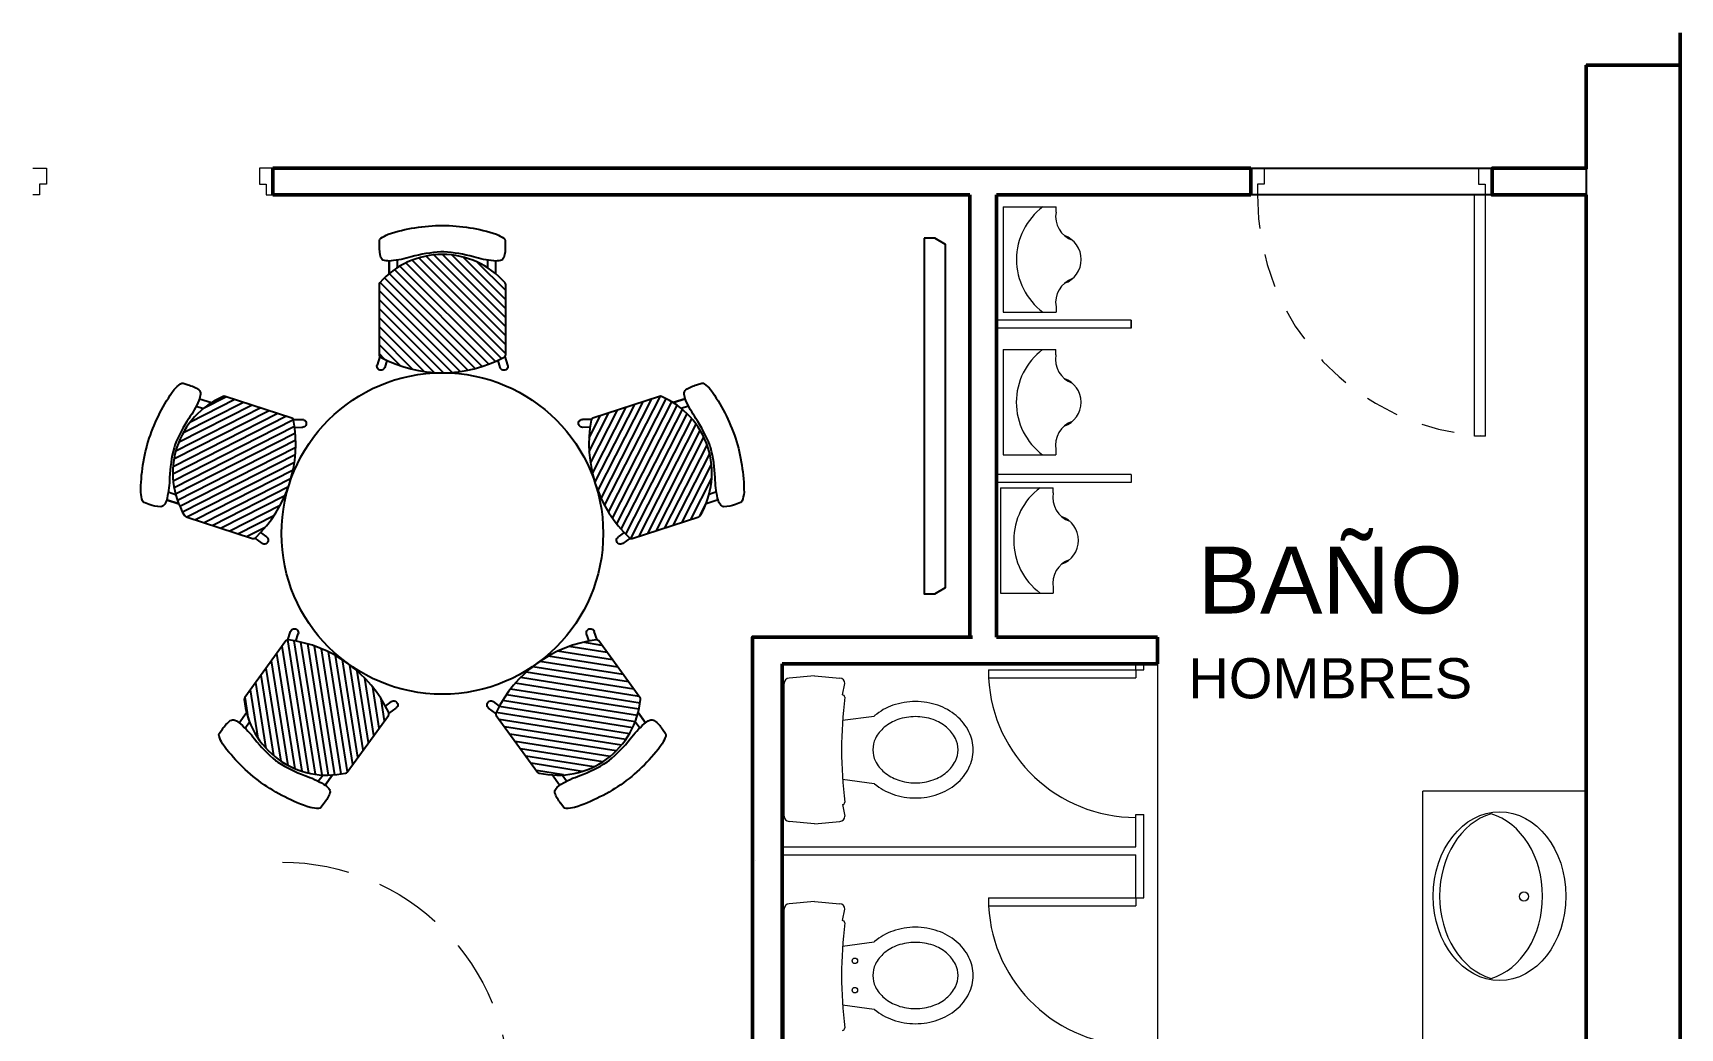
# Model space of a CAD drawing. Header units: millimetres. Extents: x -38 to 179, y -2 to 69.
# Drawn here: x 31.65 to 37.79, y 17.72 to 21.43 of the extents above; entities that cross this region are included whole.
import ezdxf

# ---------------------------------------------------------------- set-up
doc = ezdxf.new("R2010")
doc.units = ezdxf.units.MM
doc.linetypes.add('HIDDEN', pattern=[0.375, 0.25, -0.125])
doc.layers.get('0').update_dxf_attribs({"color": 255})
for name, color, linetype, lineweight in [('01 GRIS', 253, 'Continuous', 0), ('02 AZUL', 5, 'Continuous', 5), ('04 VERDE', 3, 'Continuous', 15), ('06 ROJO', 1, 'Continuous', 50), ('A_MUEBLES FIJOS', 6, 'Continuous', 5)]:
    doc.layers.add(name, color=color, linetype=linetype, lineweight=lineweight)
doc.layers.add('A_MOBILIARIO', color=6, linetype='Continuous')
doc.styles.get("Standard").update_dxf_attribs({"font": 'arial.ttf'})

# ---------------------------------------------------------------- blocks, each defined once
blk = doc.blocks.new('PT90M15')
blk.add_lwpolyline([(0.02499999999997726, 0.09999999999999432), (0.02499999999997726, 1), (0.06499999999999773, 1), (0.06499999999999773, 0.09999999999999432)], close=True)
for points in [[(0, 0), (0.05000000000001137, 0), (0.05000000000001137, 0.05999999999999517), (0.02499999999997726, 0.05999999999999517), (0.02499999999997726, 0.09999999999999432), (0, 0.09999999999999432)], [(0.8999999999999773, 0), (0.8500000000000227, 0), (0.8500000000000227, 0.05999999999999517), (0.875, 0.05999999999999517), (0.875, 0.09999999999999432), (0.8999999999999773, 0.09999999999999432)]]:
    blk.add_lwpolyline(points)
at = {"color": 252, "linetype": 'HIDDEN', "ltscale": 0.5}
blk.add_arc((-0.01890433322307672, 0.1071459075115371), 0.8939328951040775, 359.5419849699633, 87.18486094680517, dxfattribs=at)
blk = doc.blocks.new('MB-MA-120')
at = {"layer": 'A_MOBILIARIO', "color": 4}
blk.add_circle((0, 0), 0.6, dxfattribs=at)
blk = doc.blocks.new('MB-SI-CT')
h = blk.add_hatch()
h.set_pattern_fill('ANSI31', color=252, scale=0.0075)
h.set_pattern_definition([(45, (0, 0), (-0.01683798022700466, 0.01683798022700466), [])])
edge = h.paths.add_edge_path()
edge.add_arc((-7.311484750971431e-11, 0.130322479753445), 0.3111049277399722, 41.304386364337574, 138.6956136985408, ccw=False)
edge.add_arc((0.2259970876225839, 0.3288964296365477), 0.01026228245989492, -5.374811848923855e-07, 41.304385795371786, ccw=False)
edge.add_line((0.2362593700824789, 0.3288964295402792), (0.236259370226179, 0.06746569466172048))
edge.add_arc((0.2259970878037363, 0.06746569465528363), 0.01026228242244273, -61.59172868186022, 3.593811470636865e-08, ccw=False)
edge.add_arc((-2.552034139569059e-10, 0.4852943833133625), 0.485294383313372, 241.5917287474179, 298.4082713128449, ccw=False)
edge.add_arc((-0.2259970878870283, 0.06746569441804096), 0.0102622824169693, 180.0000000866866, 241.5917288039885, ccw=False)
edge.add_line((-0.2362593703039977, 0.06746569440251449), (-0.2362593704476978, 0.3288964292810732))
edge.add_arc((-0.2259970879873667, 0.3288964293871515), 0.0102622824603312, 138.6956142593972, 180.0000005922503, ccw=False)
at = {"layer": 'A_MOBILIARIO', "color": 252}
for p, q in [((0.1984067138157286, 0.3699493810236589), (0.1984067138416492, 0.4171077532553653)), ((-0.2334672185991451, 0.06042924733519328), (-0.2434032058629612, 0.0284698572559563)), ((-0.2067068203616884, 0.04622385481347635), (-0.2149742407066526, 0.01963145843141945)), ((0.2067068203111546, 0.04622385503016346), (0.2149742406815847, 0.01963145866743332)), ((0.2334672185322404, 0.06042924758189372), (0.2434032058278888, 0.02846985752289299))]:
    blk.add_line(p, q, dxfattribs=at)
at = {"layer": 'A_MOBILIARIO'}
blk.add_line((0.198406713840285, 0.3699493810027406), (0.1984067138584749, 0.4027709281404412), dxfattribs=at)
blk.add_lwpolyline([(-0.2295795006393746, 0.501817623787062, 0.2473220328365423), (-0.2342042096352088, 0.4934425173822063), (-0.2345988710417259, 0.4733248703831094, 0.08150221110869013), (-0.2296849033021147, 0.4299622703331778, 0.2240355351153455), (-0.2162563958929979, 0.4188460196947261, 0.08102006946177262), (-0.1915073617117571, 0.4175541380637213, 0.05094595094992073), (-0.1161287371344599, 0.432312918111208, -0.05241184340338387), (-0.005307781174707316, 0.4509995738585957, -0.01486181126825373), (0.0053077805775672, 0.4509995738585957, -0.05241184340338387), (0.1161287365373198, 0.432312918111208, 0.05094595094992073), (0.1915073611150717, 0.4175541380637213, 0.0810200694617724), (0.2162563952963126, 0.4188460196947261, 0.2240355351153455), (0.2296849027054293, 0.4299622703331778, 0.0815022111332333), (0.2345988711267637, 0.473324870637768), (0.2342042096988735, 0.4934425176391386, 0.2473220328365423), (0.2295795006930348, 0.5018176240380825, 0.03297678744902263), (0.2022613923304561, 0.5176033459488707, 0.07399032975095574), (0, 0.5499999999999972, 0.07399032975095574), (-0.2022613923300014, 0.5176033459488707, 0.03297678744902263), (-0.22957950069258, 0.5018176240380825)], format="xyb", dxfattribs=at)
blk.add_lwpolyline([(-0.2337062542522119, 0.3356701430507627, -0.4525221831862469), (0.2337062538806265, 0.3356701433072402, -0.1822013527812773), (0.2362593700824789, 0.3288964295402792), (0.236259370226179, 0.06746569466172048, -0.2754070627771475), (0.2308793808958569, 0.05843919729026936, -0.253115704548103), (-0.2308793809573046, 0.05843919704743428, -0.2754070627748174), (-0.2362593703039977, 0.06746569440251449), (-0.2362593704476978, 0.3288964292810732, -0.1822013527812773)], format="xyb", close=True, dxfattribs=at)
at = {"layer": 'A_MOBILIARIO', "color": 252}
for points in [[(-0.1984067143354196, 0.4171077532552019), (-0.1984067143354196, 0.3699493809972978)], [(-0.1686355310602892, 0.42035933208291), (-0.1686355310602892, 0.3917576222893473)], [(0.1686355308387704, 0.4203593320252068), (0.1686355308387704, 0.3917576223379342)], [(0.1984067141139008, 0.4171077532478193), (0.1984067141139008, 0.369949381059655)]]:
    blk.add_lwpolyline(points, dxfattribs=at)
for centre, start, end in [((-0.2291887232852616, 0.02405065784391525), 162.729836512308, 342.7298365125797), ((0.2291887232547367, 0.02405065809539053), 197.2701635503081, 17.27016355055538)]:
    blk.add_arc(centre, 0.0148855916375804, start, end, dxfattribs=at)
blk = doc.blocks.new('PUERTA VIDRIO BISAGRA PIVOTANTE SIN POZO')
at = {"true_color": 0xc7c8ca, "transparency": 33554687}
h = blk.add_hatch(color=9, dxfattribs=at)
h.dxf.hatch_style = 1
h.paths.add_polyline_path([(98304.51111752748, 103158.2518477188), (98304.51111752751, 103157.357665244), (98304.51225737507, 103157.3565253965), (98304.52137615538, 103157.3565253966), (98304.5225160029, 103157.3576652442), (98304.52251598852, 103158.2518296424), (98304.52137614097, 103158.2529694899), (98304.51225736066, 103158.2529694897)])
at = {"color": 136, "linetype": 'ByBlock'}
for p, q in [((98304.50427842831, 103158.22733278), (98304.50484835208, 103158.2279027038)), ((98304.50427842831, 103158.22732292), (98304.50484835208, 103158.2278928438)), ((98304.50427842943, 103158.1600817752), (98304.50427842831, 103158.22733278)), ((98304.50427842943, 103158.1600719153), (98304.50427842831, 103158.22732292)), ((98304.50484835208, 103158.2279027038), (98304.509977666, 103158.2279027038)), ((98304.50484835208, 103158.2278928438), (98304.509977666, 103158.2278928439)), ((98304.509977666, 103158.2279027038), (98304.50997766714, 103158.1595118516)), ((98304.509977666, 103158.2278928439), (98304.50997766714, 103158.1595019916)), ((98304.51111751358, 103158.2256131488), (98304.50997766604, 103158.2256131488)), ((98304.5236558365, 103158.225613149), (98304.52251598895, 103158.225613149)), ((98304.52251598804, 103158.2256131488), (98304.52365583558, 103158.2256131488)), ((98304.52365583561, 103158.2279027038), (98304.52365583448, 103158.1595118516)), ((98304.52365583561, 103158.2278928439), (98304.52365583448, 103158.1595019916)), ((98304.52878514954, 103158.2279027038), (98304.52365583561, 103158.2279027038)), ((98304.52878514954, 103158.2278928438), (98304.52365583561, 103158.2278928439)), ((98304.5293550733, 103158.22733278), (98304.52878514954, 103158.2279027038)), ((98304.5293550733, 103158.22732292), (98304.52878514954, 103158.2278928438)), ((98304.52935507218, 103158.1600817752), (98304.5293550733, 103158.22733278)), ((98304.52935507218, 103158.1600719153), (98304.5293550733, 103158.22732292)), ((98304.50484835322, 103158.1595118515), (98304.50427842943, 103158.1600817752)), ((98304.50484835322, 103158.1595019915), (98304.50427842943, 103158.1600719153)), ((98304.50997766714, 103158.1595118516), (98304.50484835322, 103158.1595118515)), ((98304.50997766714, 103158.1595019916), (98304.50484835322, 103158.1595019915)), ((98304.51111751463, 103158.1617816867), (98304.5099776671, 103158.1617816867)), ((98304.52365583756, 103158.1617816869), (98304.52251599001, 103158.1617816869)), ((98304.52251598699, 103158.1617816867), (98304.52365583452, 103158.1617816867)), ((98304.52365583448, 103158.1595118516), (98304.5287851484, 103158.1595118515)), ((98304.52365583448, 103158.1595019916), (98304.5287851484, 103158.1595019915)), ((98304.5287851484, 103158.1595118515), (98304.52935507218, 103158.1600817752)), ((98304.5287851484, 103158.1595019915), (98304.52935507218, 103158.1600719153))]:
    blk.add_line(p, q, dxfattribs=at)
blk.add_lwpolyline([(98304.54746001378, 103158.2198046591), (98304.54744622187, 103158.1847280152), (98304.46904550884, 103158.1847280152), (98304.46905930075, 103158.2198046591)], close=True, dxfattribs=at)
at = {"color": 0, "linetype": 'ByBlock'}
for points in [[(98304.51111752748, 103158.2518477188), (98304.51111752751, 103157.357665244), (98304.51225737507, 103157.3565253965), (98304.52137615538, 103157.3565253966), (98304.5225160029, 103157.3576652442), (98304.52251598852, 103158.2518296424), (98304.52137614097, 103158.2529694899), (98304.51225736066, 103158.2529694897)], [(98304.50883718499, 103157.356656207), (98304.50269639428, 103157.3566608775), (98304.50269639409, 103157.3838637623), (98304.50045132902, 103157.3838654674), (98304.50045132826, 103157.4294593821), (98304.50269639333, 103157.429457677), (98304.50269639313, 103157.4566585422), (98304.50883718384, 103157.4566585423), (98304.50883718499, 103157.3724609616)], [(98304.52479634137, 103157.3566562069), (98304.53093713209, 103157.3566608776), (98304.5309371319, 103157.3838637628), (98304.53318219696, 103157.383865468), (98304.5331821962, 103157.4294593826), (98304.53093713115, 103157.4294576774), (98304.53093713101, 103157.4566585427), (98304.5247963403, 103157.4566585425), (98304.52479634137, 103157.3724609619)]]:
    blk.add_lwpolyline(points, close=True, dxfattribs=at)
for points in [[(98304.50044269813, 103157.4180964778), (98304.44490609196, 103157.4180964769)], [(98304.53319082673, 103157.4180964784), (98304.5887274329, 103157.4180964793)], [(98304.50042538441, 103157.3953002958), (98304.44547419224, 103157.3953013001)], [(98304.5332081412, 103157.3953002963), (98304.58815933338, 103157.3953013025)]]:
    blk.add_lwpolyline(points, dxfattribs=at)
at = {"color": 136, "linetype": 'ByBlock'}
blk.add_circle((98304.51681675081, 103158.2022663371), 0.01, dxfattribs=at)
at = {"color": 0, "linetype": 'ByBlock'}
for centre in [(98304.44372698662, 103157.4066624238), (98304.5899065386, 103157.4066624262)]:
    blk.add_circle(centre, 0.01149468833451915, dxfattribs=at)
at = {"color": 8, "linetype": 'HIDDEN'}
blk.add_arc((98304.51681675081, 103158.2022663371), 0.845740940567339, 180, 270.309721198691, dxfattribs=at)

msp = doc.modelspace()

# ---------------------------------------------------------------- linework, layer by layer
for points in [[(37.44240493923826, 13.89745717959522), (37.79240493924408, 13.89745717959522), (37.79240493924408, 21.31245717958882), (37.44240493923826, 21.31245717958882)], [(36.19082105069356, 20.92745717959406), (37.09082105070229, 20.92745717959406), (37.09082105070229, 20.82745717958824), (36.19082105069356, 20.82745717958824)]]:
    msp.add_lwpolyline(points, close=True)
at = {"layer": '01 GRIS'}
for p, q in [((36.24082105069647, 20.82745717958824), (37.04082105069938, 20.82745717958824)), ((35.74499302745789, 20.36005032395406), (35.74499302745789, 20.33057055517202)), ((35.84240493924699, 19.07745717958824), (35.84240493924699, 14.0474571795894))]:
    msp.add_line(p, q, dxfattribs=at)
at = {"layer": '02 AZUL'}
for p, q in [((35.26770198142731, 20.78334676546729), (35.26770198142731, 20.39028318170676)), ((35.26770198142731, 20.78334676546729), (35.46423377330757, 20.78334676546729)), ((35.46423377330757, 20.76363828710964), (35.46423377330757, 20.78334676546729)), ((35.46423377330757, 20.40999166006441), (35.46423377330757, 20.39028318170676)), ((35.74499302745789, 20.36005032395406), (35.24499302745789, 20.36005032395406)), ((35.26770198142731, 20.39028318170676), (35.46423377330757, 20.39028318170676)), ((35.74499302745789, 20.33057055517202), (35.74499302745789, 20.36005032395406)), ((35.74499302745789, 20.33057055517202), (35.24499302745789, 20.33057055517202)), ((35.2669880860758, 20.25022449115568), (35.46351987795606, 20.25022449115568)), ((35.2669880860758, 20.25022449115568), (35.2669880860758, 19.85716090739515)), ((35.46351987795606, 20.23051601279803), (35.46351987795606, 20.25022449115568)), ((35.2669880860758, 19.85716090739515), (35.46351987795606, 19.85716090739515)), ((35.46351987795606, 19.87686938576735), (35.46351987795606, 19.85716090739515)), ((35.74499302745789, 19.78357719833366), (35.24499302745789, 19.78357719833366)), ((35.74499302745789, 19.75409742955162), (35.24499302745789, 19.75409742955162)), ((35.25727893467229, 19.73479054026757), (35.45381072655255, 19.73479054026757)), ((35.25727893467229, 19.73479054026757), (35.25727893467229, 19.34172695650705)), ((35.45381072655255, 19.71508206190992), (35.45381072655255, 19.73479054026757)), ((35.74499302745789, 19.78357719833366), (35.74499302745789, 19.75409742955162)), ((35.45381072655255, 19.36143543486469), (35.45381072655255, 19.34172695650705)), ((35.25727893467229, 19.34172695650705), (35.45381072655255, 19.34172695650705)), ((35.21240493924233, 19.05484763883214), (35.21240493924233, 19.02484763883331)), ((35.21240493924233, 19.05484763883214), (35.76240493924524, 19.05484763883214)), ((35.76240493924524, 19.05484763883214), (35.76240493924524, 19.07745717958824)), ((35.76240493924524, 19.05484763883214), (35.79240493924408, 19.05484763883214)), ((35.76240493924524, 19.05484763883214), (35.76240493924524, 19.02484763883331)), ((35.79240493924408, 19.05484763883214), (35.79240493924408, 19.07745717958824)), ((34.45017342097526, 18.50885524224941), (34.45017342097526, 19.00442955732797)), ((34.56317342097282, 19.03264239978671), (34.46843030612035, 19.02435345128106)), ((34.56317342097282, 19.03264239978671), (34.65791653583983, 19.02435345128106)), ((34.66716461237047, 18.96154773504168), (34.67617342098492, 19.00442955732797)), ((35.21240493924233, 19.02484763883331), (35.76240493924524, 19.02484763883331)), ((34.66794340419983, 18.86664239978927), (34.78610664921689, 18.8826608680647)), ((34.66794340419983, 18.86664239978927), (34.78610664921689, 18.8826608680647)), ((34.66794340419983, 18.86664239978927), (34.78610664921689, 18.8826608680647)), ((34.66794340419983, 18.64664239978811), (34.78610664921689, 18.63062393149812)), ((36.83240493923768, 16.22095506214464), (36.83240493923768, 18.60245717959697)), ((37.44240493923826, 18.60245717959697), (36.83240493923768, 18.60245717959697)), ((34.66716461237047, 18.5517370645357), (34.67617342098492, 18.50885524224941)), ((35.76240493924524, 18.51484763882399), (35.79240493924408, 18.51484763882399)), ((35.76240493924524, 18.39396508506252), (35.76240493924524, 18.51484763882399)), ((35.79240493924408, 18.20396508506019), (35.79240493924408, 18.51484763882399)), ((34.56317342097282, 18.48064239979067), (34.46843030612035, 18.48893134828177)), ((34.56317342097282, 18.48064239979067), (34.65791653583983, 18.48893134828177)), ((34.44240493923826, 18.39396508506252), (35.76240493924524, 18.39396508506252)), ((34.44240493923826, 18.36396508506368), (35.76240493924524, 18.36396508506368)), ((35.76240493924524, 18.20396508506019), (35.76240493924524, 18.36396508506368)), ((34.56317342097282, 18.19012521982586), (34.46843030612035, 18.18183627133476)), ((34.56317342097282, 18.19012521982586), (34.65791653583983, 18.18183627133476)), ((35.21240493924233, 18.20396508506019), (35.76240493924524, 18.20396508506019)), ((35.21240493924233, 18.20396508506019), (35.21240493924233, 18.17396508506135)), ((35.76240493924524, 18.20396508506019), (35.79240493924408, 18.20396508506019)), ((35.76240493924524, 18.20396508506019), (35.76240493924524, 18.17396508506135)), ((34.45017342097526, 17.66633806228856), (34.45017342097526, 18.16191237736712)), ((34.66716461237047, 18.11903055508083), (34.67617342098492, 18.16191237736712)), ((35.21240493924233, 18.17396508506135), (35.76240493924524, 18.17396508506135)), ((34.66794340419983, 18.02412521982842), (34.78610664921689, 18.04014368810385)), ((34.66794340419983, 17.80412521982726), (34.78610664921689, 17.78810675155182))]:
    msp.add_line(p, q, dxfattribs=at)
for points in [[(31.64740493924, 20.92745717959406), (31.69740493924292, 20.92745717959406), (31.69740493924292, 20.86745717959639), (31.67240493924874, 20.86745717959639), (31.67240493924874, 20.82745717958824), (31.64740493924, 20.82745717958824)], [(32.54240493924408, 20.92745717959406), (32.49240493924117, 20.92745717959406), (32.49240493924117, 20.86745717959639), (32.51740493923535, 20.86745717959639), (32.51740493923535, 20.82745717958824), (32.54240493924408, 20.82745717958824)]]:
    msp.add_lwpolyline(points, dxfattribs=at)
for points in [[(35.15517342097701, 18.75664239978869, 0.1155184505416777), (35.13943709771956, 18.8238452129699, 0.1039906199515697), (35.09210758370864, 18.88392162040327, 0.09098556212590243), (35.02390955248666, 18.92250128501837, 0.08352995077362717), (34.9398531840543, 18.9366423997817, 0.08352995077362299), (34.85579681562194, 18.92250128501837, 0.09098556212590402), (34.78759878438541, 18.88392162040327, 0.002627711285536322), (34.78610664921689, 18.8826608680647, 0.1155184505416809)], [(34.78610664921689, 18.63062393149812, 0.002627711285496468), (34.78759878438541, 18.62936317917411, 0.09098556212590238), (34.85579681562194, 18.59078351454446, 0.0835299507736262), (34.9398531840543, 18.57664239978112, 0.08352995077362484), (35.02390955248666, 18.59078351454446, 0.0909855621259006), (35.09210758370864, 18.62936317917411, 0.1039906199515717), (35.13943709771956, 18.68943958659293, 0.1155184505416763), (35.15517342097701, 18.75664239978869, 0.1155184505416777)], [(35.15517342097701, 17.91412521982784, 0.1155184505416777), (35.13943709771956, 17.98132803300905, 0.1039906199515697), (35.09210758370864, 18.04140444044242, 0.09098556212590243), (35.02390955248666, 18.07998410505752, 0.08352995077362717), (34.9398531840543, 18.09412521983541, 0.08352995077362299), (34.85579681562194, 18.07998410505752, 0.09098556212590402), (34.78759878438541, 18.04140444044242, 0.002627711285536322), (34.78610664921689, 18.04014368810385, 0.1155184505416809)], [(34.78610664921689, 17.78810675155182, 0.002627711285496468), (34.78759878438541, 17.78684599921326, 0.09098556212590238), (34.85579681562194, 17.74826633459816, 0.0835299507736262), (34.9398531840543, 17.73412521983482, 0.08352995077362484), (35.02390955248666, 17.74826633459816, 0.0909855621259006), (35.09210758370864, 17.78684599921326, 0.1039906199515717), (35.13943709771956, 17.84692240664663, 0.1155184505416763), (35.15517342097701, 17.91412521982784, 0.1155184505416777)]]:
    msp.add_lwpolyline(points, format="xyb", dxfattribs=at)
for points in [[(35.09886597022523, 18.75664239978869, 0.1155184505416777), (35.08898353380027, 18.79884587500055, 0.1039906199515698), (35.05599340147273, 18.84072098553224, 0.09098556212590182), (35.00548538133262, 18.86929340094139, 0.08352995077362693), (34.9398531840543, 18.88033494902993, 0.08352995077362269), (34.87422098677598, 18.86929340094139, 0.09098556212590381), (34.82371296662131, 18.84072098553224, 0.1039906199515692), (34.79072283430833, 18.79884587500055, 0.1155184505416808), (34.78084039788337, 18.75664239978869, 0.1155184505416809), (34.79072283430833, 18.71443892456227, 0.1039906199515687), (34.82371296662131, 18.67256381403058, 0.09098556212590164), (34.87422098677598, 18.64399139863599, 0.08352995077362672), (34.9398531840543, 18.63294985054745, 0.08352995077362499), (35.00548538133262, 18.64399139863599, 0.09098556212590095), (35.05599340147273, 18.67256381403058, 0.1039906199515719), (35.08898353380027, 18.71443892456227, 0.115518450541677)], [(35.09886597022523, 17.91412521982784, 0.1155184505416777), (35.08898353380027, 17.95632869505425, 0.1039906199515698), (35.05599340147273, 17.99820380558594, 0.09098556212590182), (35.00548538133262, 18.02677622098054, 0.08352995077362693), (34.9398531840543, 18.03781776906908, 0.08352995077362269), (34.87422098677598, 18.02677622098054, 0.09098556212590381), (34.82371296662131, 17.99820380558594, 0.1039906199515692), (34.79072283430833, 17.95632869505425, 0.1155184505416808), (34.78084039788337, 17.91412521982784, 0.1155184505416809), (34.79072283430833, 17.87192174461597, 0.1039906199515687), (34.82371296662131, 17.83004663408428, 0.09098556212590164), (34.87422098677598, 17.80147421867514, 0.08352995077362672), (34.9398531840543, 17.7904326705866, 0.08352995077362499), (35.00548538133262, 17.80147421867514, 0.09098556212590095), (35.05599340147273, 17.83004663408428, 0.1039906199515719), (35.08898353380027, 17.87192174461597, 0.115518450541677)]]:
    msp.add_lwpolyline(points, format="xyb", close=True, dxfattribs=at)
for centre, radius in [((37.21005044932645, 18.20883812216562), 0.01716756416631142), ((34.71390634610543, 17.96889974952137), 0.01026472138200107), ((34.71390634610543, 17.85935069014886), 0.01026472138200107)]:
    msp.add_circle(centre, radius, dxfattribs=at)
for centre, radius, start, end in [((35.56243994048964, 20.58681497358702), 0.245664739849993, 126.8698976460108, 233.1301023539892), ((35.55708533899269, 20.74719602240293), 0.09429613629568258, 169.9580960604084, 250.6204552411017), ((35.46423377330757, 20.58681497358702), 0.09429613629568258, 0, 70.62045524110168), ((35.46423377330757, 20.58681497358702), 0.09429613629568258, 289.3795447588983, 0), ((35.55708533899269, 20.42643392477112), 0.09429613629568258, 109.3795447588983, 190.0419039395916), ((35.56172604515268, 20.05369269927542), 0.245664739849993, 126.8698976460108, 233.1301023539892), ((35.55637144365573, 20.21407374810587), 0.09429613629568258, 169.9580960604084, 250.6204552411017), ((35.46351987795606, 20.05369269927542), 0.09429613629568258, 0, 70.62045524110168), ((35.46351987795606, 20.05369269927542), 0.09429613629568258, 289.3795447588983, 0), ((35.55637144365573, 19.89331165045951), 0.09429613629568258, 109.3795447588983, 190.0419039395916), ((35.55201689374917, 19.53825874838731), 0.245664739849993, 126.8698976460108, 233.1301023539892), ((35.54666229225222, 19.69863979720321), 0.09429613629568258, 169.9580960604084, 250.6204552411017), ((35.45381072655255, 19.53825874838731), 0.09429613629568258, 0, 70.62045524110168), ((35.45381072655255, 19.53825874838731), 0.09429613629568258, 289.3795447588983, 0), ((35.54666229225222, 19.3778776995714), 0.09429613629568258, 109.3795447588983, 190.0419039395916), ((34.47017342097934, 19.00442955732797), 0.02, 94.99999999987311, 180), ((34.65617342098085, 19.00442955732797), 0.02, 0, 85.00000000012689), ((35.76240493924524, 19.05484763883214), 0.5508175741568136, 183.1221304624032, 270), ((36.27084008764177, 18.75664239978869), 1.606666666666779, 172.9929367101232, 187.0070632898768), ((34.66680915301367, 18.95217873576257), 0.009375739910986296, 2.834638405226908, 87.82724311470723), ((34.66680915301367, 18.5611060638148), 0.009375739910986296, 272.1727568852928, 357.1653615947731), ((34.47017342097934, 18.50885524224941), 0.02, 180, 265.0000000001269), ((34.65617342098085, 18.50885524224941), 0.02, 274.9999999998731, 0), ((34.47017342097934, 18.16191237736712), 0.02, 94.99999999987311, 180), ((34.65617342098085, 18.16191237736712), 0.02, 0, 85.00000000012689), ((35.76240493924524, 18.20396508506019), 0.5508175741568136, 183.1221304624032, 270), ((36.27084008764177, 17.91412521982784), 1.606666666666779, 172.9929367101232, 187.0070632898768), ((34.66680915301367, 18.10966155580172), 0.009375739910986296, 2.834638405226908, 87.82724311470723), ((34.66680915301367, 17.71858888385395), 0.009375739910986296, 272.1727568852928, 357.1653615947731)]:
    msp.add_arc(centre, radius, start, end, dxfattribs=at)
msp.add_ellipse((37.11918633342248, 18.21032957949137), major_axis=(7.715274834628356e-17, 0.3150000000000013), ratio=0.7857142857142886, dxfattribs=at)
for centre, start_param, end_param in [((37.14268392667691, 18.21032957949137), 0.2257002037301241, 2.915892449859669), ((37.03190844005258, 18.21032957949137), 3.367292857314868, 6.057485103449462)]:
    msp.add_ellipse(centre, major_axis=(7.715274834628356e-17, 0.3150000000000013), ratio=0.7857142857142886, start_param=start_param, end_param=end_param, dxfattribs=at)
at = {"layer": '06 ROJO'}
for p, q in [((37.79240493924408, 16.28745717959464), (37.79240493924408, 21.43236324397367)), ((32.84240493924699, 20.92745717959406), (32.54240493924408, 20.92745717959406)), ((32.54240493924408, 20.92745717959406), (32.54240493924408, 20.82745717958824)), ((33.69240493923826, 20.92745717959406), (32.84240493924699, 20.92745717959406)), ((36.19082105069356, 20.92745717959406), (33.69240493923826, 20.92745717959406)), ((36.19082105069356, 20.92745717959406), (36.19082105069356, 20.82745717958824)), ((33.69240493923826, 20.82745717958824), (32.54240493924408, 20.82745717958824)), ((35.1424049392499, 20.82745717958824), (33.69240493923826, 20.82745717958824)), ((35.1424049392499, 19.17745717959406), (35.1424049392499, 20.82745717958824)), ((36.19082105069356, 20.82745717958824), (35.24240493924117, 20.82745717958824)), ((35.24240493924117, 19.17745717959406), (35.24240493924117, 20.82745717958824)), ((37.44240493923826, 20.82745717958824), (37.44240493923826, 13.89745717959522)), ((35.24240493924117, 19.17745717959406), (35.84240493924699, 19.17745717959406)), ((35.84240493924699, 19.07745717958824), (35.84240493924699, 19.17745717959406)), ((34.44240493923826, 14.0474571795894), (34.44240493923826, 19.07745717958824)), ((34.44240493923826, 19.07745717958824), (35.84240493924699, 19.07745717958824)), ((34.44240493923826, 14.73745717959173), (34.44240493923826, 18.0074571795958))]:
    msp.add_line(p, q, dxfattribs=at)
at = {"layer": '06 ROJO', "ltscale": 0.1}
msp.add_line((37.44240493923826, 21.31245717958882), (37.79240493924408, 21.31245717958882), dxfattribs=at)
at = {"layer": '06 ROJO'}
for points in [[(37.44240493923826, 21.31245717958882), (37.44240493923826, 20.92745717959406)], [(37.09082105070229, 20.92745717959406), (37.44240493923826, 20.92745717959406), (37.09082105070229, 20.92745717959406), (37.09082105070229, 20.82745717958824), (37.44240493923826, 20.82745717958824)], [(34.33240493923768, 19.07745717958824), (34.33240493923768, 19.17745717959406), (35.15240493924466, 19.17745717959406)], [(34.33240493923768, 19.07745717958824), (34.33240493923768, 14.0474571795894)], [(34.34240493924699, 18.34396508505961), (34.34240493924699, 18.34396508505961)], [(34.44240493923826, 18.34396508505961), (34.44240493923826, 18.34396508505961)]]:
    msp.add_lwpolyline(points, dxfattribs=at)
at = {"layer": 'A_MOBILIARIO', "color": 6, "ltscale": 0.5}
msp.add_lwpolyline([(34.97240493925165, 20.6664571795809), (34.97240493925165, 19.33845717958684), (35.0124049392598, 19.33845717958684), (35.05240493925339, 19.36245717957718), (35.05240493925339, 20.64245717959056), (35.0124049392598, 20.6664571795809)], close=True, dxfattribs=at)

# ---------------------------------------------------------------- block references
at = {"layer": '02 AZUL', "rotation": 180}
msp.add_blockref('PT90M15', (37.09082105070229, 20.92745717959406), dxfattribs=at)
at = {"layer": 'A_MOBILIARIO', "xscale": -1}
msp.add_blockref('MB-SI-CT', (33.17490836916659, 20.1638937911157), dxfattribs=at)
at = {"layer": 'A_MOBILIARIO'}
msp.add_blockref('MB-MA-120', (33.17490836916659, 19.56389379110988), dxfattribs=at)
at = {"layer": 'A_MOBILIARIO', "xscale": -1}
for p, rotation in [((32.60427445938512, 19.74930398774086), 72.00000000000006), ((33.74554227894805, 19.74930398774086), 288.0000000000001), ((32.82223721778246, 19.07848359449054), 144), ((33.52757952053616, 19.07848359449054), 216)]:
    msp.add_blockref('MB-SI-CT', p, dxfattribs=dict(at, rotation=rotation))
at = {"layer": 'A_MUEBLES FIJOS', "xscale": -1, "rotation": 90}
msp.add_blockref('PUERTA VIDRIO BISAGRA PIVOTANTE SIN POZO', (103190.7801285451, 98322.0079575116), dxfattribs=at)
msp.add_blockref('PUERTA VIDRIO BISAGRA PIVOTANTE SIN POZO', (103190.7801285451, 98322.0079575116), dxfattribs=at)

# ---------------------------------------------------------------- texts
at = {"layer": '04 VERDE', "insert": (36.48723274716576, 19.51521097714067), "char_height": 0.25, "width": 1.872928338039742, "attachment_point": 2}
msp.add_mtext('BAÑO\\P{\\H0.6x;HOMBRES }', dxfattribs=at)

doc.saveas('drawing.dxf')
